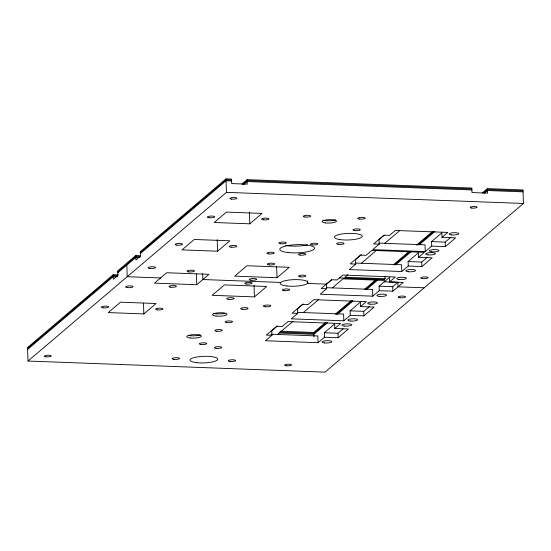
<?xml version="1.0" encoding="UTF-8"?>
<svg xmlns="http://www.w3.org/2000/svg" width="551" height="551" viewBox="0 0 551 551"><rect width="100%" height="100%" fill="white"/><g stroke="black" fill="none" stroke-linecap="round" stroke-linejoin="round"><path stroke-width="0.83" d="M118.245 274.894L113.237 274.701L27.55 347.543L27.998 361.043L325.014 372.132L523.45 203.457L523.002 189.957L487.408 188.628L482.249 193.008M140.794 255.726L135.787 255.533L117.749 270.872L117.9 275.369L113.389 279.205L113.237 274.701M487.408 188.628L487.552 193.125L471.98 192.547L471.828 188.049L247.124 179.654L247.268 184.158L231.695 183.573L231.544 179.075L225.986 178.868L140.298 251.704L140.443 256.201L135.939 260.038L135.787 255.533M27.584 348.487L113.272 275.652L117.439 275.803M117.776 271.815L135.821 256.484L139.988 256.635M140.326 252.647L226.013 179.812L231.578 180.019M27.612 349.43L113.299 276.595L117.473 276.747M117.811 272.759L135.849 257.427L140.023 257.586M140.36 253.591L226.048 180.756L231.606 180.962M27.998 361.043L226.433 192.368L523.45 203.457M241.965 184.034L247.124 179.654M242.64 184.433L247.151 180.597L471.863 188.993M243.962 184.282L247.185 181.548L471.89 189.937M143.825 313.912L156.071 303.511L120.469 302.182L108.23 312.582L143.825 313.912L143.474 303.133M217.597 251.208L229.836 240.801L194.241 239.471L182.002 249.879L217.597 251.208L217.211 239.595M249.81 223.823L262.049 213.423L226.454 212.094L214.215 222.494L249.81 223.823L249.424 212.218M196.741 284.729L208.981 274.329L166.705 272.752L154.466 283.152L196.741 284.729L196.383 273.95M254.438 296.893L266.677 286.486L224.402 284.908L212.163 295.315L254.438 296.893L254.052 285.28M276.988 277.725L289.227 267.318L246.951 265.74L234.712 276.147L276.988 277.725L276.602 266.112M277.566 325.848L271.767 330.779L271.918 335.277L265.479 340.752L318.051 342.715L324.491 337.24L338.121 337.749L348.432 328.988L334.801 328.479L334.65 323.981L324.339 332.742L324.491 337.24M303.339 303.945L297.54 308.87L297.692 313.374L291.252 318.85L343.817 320.813L350.264 315.337L363.894 315.847L374.205 307.079L360.568 306.57L360.423 302.072L350.112 310.833L350.264 315.337M331.688 279.846L326.536 284.226L326.681 288.731L320.241 294.206L372.813 296.169L379.253 290.694L392.884 291.197L403.194 282.436L389.564 281.926L389.412 277.428L379.102 286.189L379.253 290.694M361.394 254.652L355.595 259.583L355.739 264.081L349.3 269.563L401.803 271.519L408.25 266.043L421.88 266.553L432.191 257.792L418.553 257.283L418.409 252.778L408.098 261.546L408.25 266.043M384.199 235.27L379.047 239.651L379.191 244.148L372.752 249.624L425.255 251.587L431.702 246.111L445.332 246.621L455.643 237.86L442.005 237.35L441.861 232.846L431.55 241.607L431.702 246.111M277.552 334.464L293.015 321.323M303.325 312.555L318.788 299.413M332.315 287.911L342.949 278.875L383.22 280.383L385.149 278.737L385.066 276.306M347.998 274.584L344.878 277.236L385.149 278.737M361.311 263.268L376.133 250.671M384.763 243.328L399.578 230.738M280.383 331.199L313.801 332.446L325.6 322.411M335.435 314.056L351.173 300.674M364.287 289.53L376.092 279.495M393.745 264.487L408.752 251.731M416.584 245.078L432.239 231.771M326.288 322.803L313.829 333.389L279.557 332.115M336.124 314.442L352.516 300.509M365.403 289.557L377.153 279.571M394.433 264.879L410.089 251.573M417.748 245.057L433.575 231.606M327.57 322.686L313.863 334.34L278.73 333.024M337.364 314.359L353.026 301.046M366.739 289.392L378.489 279.405M395.48 264.955L411.425 251.408M419.091 244.892L434.911 231.441M483.571 192.857L487.435 189.572L523.037 190.901M484.246 193.256L487.47 190.515L523.064 191.844M334.801 328.479L340.601 323.547L288.028 321.584L282.229 326.516L276.664 326.309L266.36 335.07L271.918 335.277M360.568 306.57L366.367 301.645L313.801 299.682L308.002 304.607L302.437 304.4L292.126 313.161L297.692 313.374M389.564 281.926L395.363 277.001L342.853 275.039L337.054 279.97L331.495 279.756L321.123 288.517L326.681 288.731M418.553 257.283L424.353 252.351L371.849 250.395L366.05 255.32L360.485 255.113L350.181 263.874L355.739 264.081M442.005 237.35L447.805 232.419L395.301 230.456L389.502 235.387L383.937 235.181L373.633 243.941L379.191 244.148M324.339 332.742L337.977 333.252L343.128 328.871M350.112 310.833L363.743 311.343L369.542 306.418M379.102 286.189L392.739 286.699L397.891 282.319L398.042 286.816L424.236 287.794M408.098 261.546L421.729 262.056L427.528 257.124M431.55 241.607L445.18 242.116L450.98 237.192M379.054 243.122L425.035 244.837L425.255 251.587M355.602 263.054L401.583 264.769L401.803 271.519M339.244 277.883L384.185 279.557L384.261 281.809L397.891 282.319M160.589 277.952L127.212 276.705L126.764 263.206M280.728 282.436L202.858 279.529L202.665 273.723M326.337 284.144L307.43 283.434L307.341 280.9M326.578 287.698L372.586 289.42L372.813 296.169M297.588 312.341L343.597 314.063L343.817 320.813M270.996 334.216L317.824 335.965L318.051 342.715M445.18 242.116L445.332 246.621M421.729 262.056L421.88 266.553M392.739 286.699L392.884 291.197M363.743 311.343L363.894 315.847M337.977 333.252L338.121 337.749M313.801 332.446L313.939 336.764M225.986 178.868L226.433 192.368M307.575 244.913A17.384 4.119 -1.9 0 1 285.707 245.498M335.421 219.801A7.184 1.701 -1.9 0 1 322.989 220.131M200.227 334.822A7.301 1.729 -1.9 0 1 188.718 335.483M224.808 313.305A7.301 1.729 -1.9 0 1 213.361 313.25M286.892 285.983A13.906 3.292 -1.9 0 0 307.975 282.567A13.906 3.292 -1.9 0 0 287.374 280.259A13.906 3.292 -1.9 0 0 286.892 285.983M288.152 252.551A17.384 4.119 -1.9 0 0 314.504 248.287A17.384 4.119 -1.9 0 0 288.758 245.402A17.384 4.119 -1.9 0 0 288.152 252.551M471.828 208.078A3.478 0.826 -1.9 0 0 477.097 207.224A3.478 0.826 -1.9 0 0 471.945 206.646A3.478 0.826 -1.9 0 0 471.828 208.078M231.544 199.104A3.478 0.826 -1.9 0 0 236.813 198.25A3.478 0.826 -1.9 0 0 231.661 197.671A3.478 0.826 -1.9 0 0 231.544 199.104M188.828 271.884A3.705 0.882 -1.9 0 0 194.448 270.975A3.705 0.882 -1.9 0 0 188.959 270.362A3.705 0.882 -1.9 0 0 188.828 271.884M269.074 264.879A3.705 0.882 -1.9 0 0 274.694 263.963A3.705 0.882 -1.9 0 0 269.198 263.35A3.705 0.882 -1.9 0 0 269.074 264.879M251.036 280.211A3.705 0.882 -1.9 0 0 256.656 279.302A3.705 0.882 -1.9 0 0 251.16 278.689A3.705 0.882 -1.9 0 0 251.036 280.211M209.07 217.755A3.705 0.882 -1.9 0 0 214.697 216.846A3.705 0.882 -1.9 0 0 209.201 216.233A3.705 0.882 -1.9 0 0 209.07 217.755M263.357 219.787A3.705 0.882 -1.9 0 0 268.978 218.871A3.705 0.882 -1.9 0 0 263.488 218.258A3.705 0.882 -1.9 0 0 263.357 219.787M231.144 247.165A3.705 0.882 -1.9 0 0 236.765 246.256A3.705 0.882 -1.9 0 0 231.275 245.643A3.705 0.882 -1.9 0 0 231.144 247.165M176.857 245.14A3.705 0.882 -1.9 0 0 182.477 244.231A3.705 0.882 -1.9 0 0 176.988 243.618A3.705 0.882 -1.9 0 0 176.857 245.14M338.452 244.396A3.705 0.882 -1.9 0 0 344.079 243.487A3.705 0.882 -1.9 0 0 338.583 242.874A3.705 0.882 -1.9 0 0 338.452 244.396M354.692 230.6A3.705 0.882 -1.9 0 0 360.313 229.684A3.705 0.882 -1.9 0 0 354.816 229.071A3.705 0.882 -1.9 0 0 354.692 230.6M300.254 255.099A3.678 0.868 -1.9 0 0 305.826 254.197A3.678 0.868 -1.9 0 0 300.378 253.584A3.678 0.868 -1.9 0 0 300.254 255.099M312.238 244.913A3.678 0.868 -1.9 0 0 317.81 244.01A3.678 0.868 -1.9 0 0 312.362 243.397A3.678 0.868 -1.9 0 0 312.238 244.913M280.686 243.735A3.678 0.868 -1.9 0 0 286.258 242.833A3.678 0.868 -1.9 0 0 280.817 242.22A3.678 0.868 -1.9 0 0 280.686 243.735M268.702 253.921A3.678 0.868 -1.9 0 0 274.281 253.019A3.678 0.868 -1.9 0 0 268.833 252.406A3.678 0.868 -1.9 0 0 268.702 253.921M422.465 278.606A3.705 0.882 -1.9 0 0 428.086 277.697A3.705 0.882 -1.9 0 0 422.596 277.084A3.705 0.882 -1.9 0 0 422.465 278.606M149.92 268.433A3.705 0.882 -1.9 0 0 155.547 267.524A3.705 0.882 -1.9 0 0 150.051 266.904A3.705 0.882 -1.9 0 0 149.92 268.433M339.478 239.499A13.906 3.292 -1.9 0 0 362.035 236.799A13.906 3.292 -1.9 0 0 343.466 233.748A13.906 3.292 -1.9 0 0 339.478 239.499M325.634 222.941A7.184 1.701 -1.9 0 0 336.53 221.178A7.184 1.701 -1.9 0 0 325.889 219.98A7.184 1.701 -1.9 0 0 325.634 222.941M399.055 279.495A4.869 1.15 -1.9 0 0 406.438 278.303A4.869 1.15 -1.9 0 0 399.227 277.497A4.869 1.15 -1.9 0 0 399.055 279.495M428.051 254.851A4.869 1.15 -1.9 0 0 435.428 253.66A4.869 1.15 -1.9 0 0 428.217 252.847A4.869 1.15 -1.9 0 0 428.051 254.851M408.208 271.719A4.869 1.15 -1.9 0 0 415.585 270.527A4.869 1.15 -1.9 0 0 408.374 269.714A4.869 1.15 -1.9 0 0 408.208 271.719M431.66 251.786A4.869 1.15 -1.9 0 0 439.037 250.588A4.869 1.15 -1.9 0 0 431.826 249.782A4.869 1.15 -1.9 0 0 431.66 251.786M451.503 234.919A4.869 1.15 -1.9 0 0 458.88 233.72A4.869 1.15 -1.9 0 0 451.668 232.915A4.869 1.15 -1.9 0 0 451.503 234.919M300.281 276.85A3.705 0.882 -1.9 0 0 305.901 275.941A3.705 0.882 -1.9 0 0 300.405 275.321A3.705 0.882 -1.9 0 0 300.281 276.85M359.562 219.057A3.705 0.882 -1.9 0 0 365.182 218.141A3.705 0.882 -1.9 0 0 359.693 217.528A3.705 0.882 -1.9 0 0 359.562 219.057M305.047 217.018A3.705 0.882 -1.9 0 0 310.668 216.109A3.705 0.882 -1.9 0 0 305.178 215.496A3.705 0.882 -1.9 0 0 305.047 217.018M196.693 362.654A13.906 3.292 -1.9 0 0 217.776 359.238A13.906 3.292 -1.9 0 0 197.175 356.931A13.906 3.292 -1.9 0 0 196.693 362.654M286.279 365.802A3.478 0.826 -1.9 0 0 291.548 364.948A3.478 0.826 -1.9 0 0 286.396 364.369A3.478 0.826 -1.9 0 0 286.279 365.802M45.995 356.828A3.478 0.826 -1.9 0 0 51.264 355.974A3.478 0.826 -1.9 0 0 46.112 355.395A3.478 0.826 -1.9 0 0 45.995 356.828M190.281 337.97A7.301 1.729 -1.9 0 0 201.349 336.179A7.301 1.729 -1.9 0 0 190.536 334.967A7.301 1.729 -1.9 0 0 190.281 337.97M216.054 316.067A7.301 1.729 -1.9 0 0 227.122 314.27A7.301 1.729 -1.9 0 0 216.302 313.064A7.301 1.729 -1.9 0 0 216.054 316.067M216.137 348.37A3.705 0.882 -1.9 0 0 221.764 347.461A3.705 0.882 -1.9 0 0 216.267 346.848A3.705 0.882 -1.9 0 0 216.137 348.37M265.1 306.749A3.705 0.882 -1.9 0 0 270.727 305.839A3.705 0.882 -1.9 0 0 265.231 305.226A3.705 0.882 -1.9 0 0 265.1 306.749M229.994 361.463A3.705 0.882 -1.9 0 0 235.621 360.554A3.705 0.882 -1.9 0 0 230.125 359.941A3.705 0.882 -1.9 0 0 229.994 361.463M173.93 359.369A3.705 0.882 -1.9 0 0 179.55 358.46A3.705 0.882 -1.9 0 0 174.061 357.847A3.705 0.882 -1.9 0 0 173.93 359.369M284.047 290.646A3.705 0.882 -1.9 0 0 289.668 289.736A3.705 0.882 -1.9 0 0 284.171 289.123A3.705 0.882 -1.9 0 0 284.047 290.646M399.916 297.774A3.705 0.882 -1.9 0 0 405.536 296.865A3.705 0.882 -1.9 0 0 400.047 296.252A3.705 0.882 -1.9 0 0 399.916 297.774M127.371 287.601A3.705 0.882 -1.9 0 0 132.998 286.692A3.705 0.882 -1.9 0 0 127.501 286.072A3.705 0.882 -1.9 0 0 127.371 287.601M170.789 287.223A3.705 0.882 -1.9 0 0 176.41 286.306A3.705 0.882 -1.9 0 0 170.913 285.693A3.705 0.882 -1.9 0 0 170.789 287.223M246.524 284.047A3.705 0.882 -1.9 0 0 252.144 283.131A3.705 0.882 -1.9 0 0 246.648 282.518A3.705 0.882 -1.9 0 0 246.524 284.047M228.486 299.379A3.705 0.882 -1.9 0 0 234.106 298.47A3.705 0.882 -1.9 0 0 228.61 297.857A3.705 0.882 -1.9 0 0 228.486 299.379M157.379 309.876A3.705 0.882 -1.9 0 0 163 308.959A3.705 0.882 -1.9 0 0 157.503 308.346A3.705 0.882 -1.9 0 0 157.379 309.876M103.092 307.844A3.705 0.882 -1.9 0 0 108.712 306.935A3.705 0.882 -1.9 0 0 103.216 306.322A3.705 0.882 -1.9 0 0 103.092 307.844M324.449 342.915A4.869 1.15 -1.9 0 0 331.826 341.723A4.869 1.15 -1.9 0 0 324.622 340.911A4.869 1.15 -1.9 0 0 324.449 342.915M350.222 321.013A4.869 1.15 -1.9 0 0 357.599 319.814A4.869 1.15 -1.9 0 0 350.388 319.008A4.869 1.15 -1.9 0 0 350.222 321.013M344.292 326.047A4.869 1.15 -1.9 0 0 351.676 324.856A4.869 1.15 -1.9 0 0 344.465 324.043A4.869 1.15 -1.9 0 0 344.292 326.047M370.065 304.145A4.869 1.15 -1.9 0 0 377.442 302.947A4.869 1.15 -1.9 0 0 370.231 302.141A4.869 1.15 -1.9 0 0 370.065 304.145M379.212 296.362A4.869 1.15 -1.9 0 0 386.588 295.171A4.869 1.15 -1.9 0 0 379.384 294.365A4.869 1.15 -1.9 0 0 379.212 296.362M201.074 344.513A3.705 0.882 -1.9 0 0 206.694 343.604A3.705 0.882 -1.9 0 0 201.205 342.991A3.705 0.882 -1.9 0 0 201.074 344.513M216.667 331.261A3.705 0.882 -1.9 0 0 222.294 330.352A3.705 0.882 -1.9 0 0 216.798 329.732A3.705 0.882 -1.9 0 0 216.667 331.261M226.854 322.604A3.705 0.882 -1.9 0 0 232.474 321.694A3.705 0.882 -1.9 0 0 226.978 321.081A3.705 0.882 -1.9 0 0 226.854 322.604M242.44 309.352A3.705 0.882 -1.9 0 0 248.06 308.443A3.705 0.882 -1.9 0 0 242.571 307.83A3.705 0.882 -1.9 0 0 242.44 309.352"/></g></svg>
